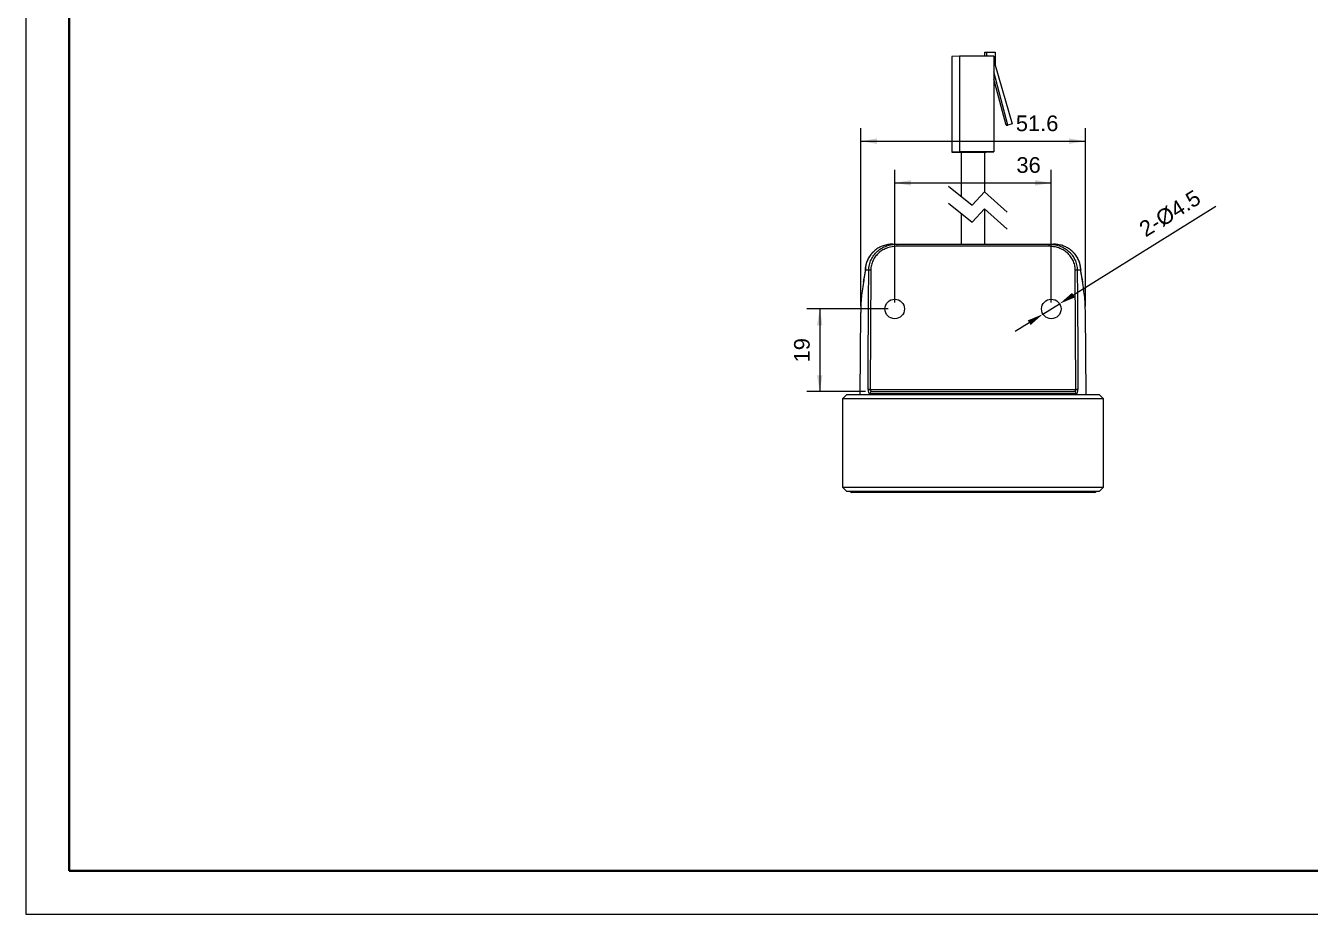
# Model space of a CAD drawing. Header units: millimetres. Extents: x -297 to 297, y -210 to 210.
# Drawn here: x -297 to -1.6, y -210 to -5.6 of the extents above; entities that cross this region are included whole.
import ezdxf

# ---------------------------------------------------------------- set-up
doc = ezdxf.new("R2010")
doc.units = ezdxf.units.MM
doc.layers.get('0').update_dxf_attribs({"lineweight": 20})
for name, color, linetype, lineweight in [('layer 1', 7, 'Continuous', 18), ('粗实线层', 7, 'Continuous', 35), ('细实线层', 7, 'Continuous', 18)]:
    doc.layers.add(name, color=color, linetype=linetype, lineweight=lineweight)
doc.styles.add('标准', font='')
doc.styles.get('标准').set_extended_font_data('arial')
doc.dimstyles.new('标准$0', dxfattribs={"dimscale": 1.5, "dimtxt": 2.4, "dimasz": 2.5, "dimexe": 2, "dimexo": 1, "dimgap": 1.5, "dimtad": 1, "dimdec": 1, "dimdsep": 46, "dimtxsty": '标准', "dimcen": 2.5, "dimdle": 5, "dimclre": 256, "dimclrt": 7, "dimadec": 0, "dimazin": 0, "dimtfac": 0.714286, "dimtdec": 1, "dimtmove": 0, "dimatfit": 3, "dimfxl": 0, "dimtolj": 1, "dimarcsym": 0})

# ---------------------------------------------------------------- blocks, each defined once
blk = doc.blocks.new('*X6')
at = {"linetype": 'Continuous', "lineweight": 20}
for points in [[(-97.17, -41.78), (-93.42, -41.15), (-93.42, -42.4)], [(-61.17, -41.78), (-64.92, -41.15), (-64.92, -42.4)]]:
    blk.add_hatch(color=0, dxfattribs=at).paths.add_polyline_path(points, flags=0)
for p, q in [((-97.17, -69.27), (-97.17, -38.78)), ((-61.17, -69.27), (-61.17, -38.78))]:
    blk.add_line(p, q, dxfattribs=at)
at = {"color": 0, "linetype": 'Continuous', "lineweight": 20}
blk.add_line((-97.17, -41.78), (-61.17, -41.78), dxfattribs=at)
at = {"color": 7, "linetype": 'Continuous', "lineweight": 20, "insert": (-66.39, -37.69), "char_height": 3.6, "width": 10.3061, "attachment_point": 5, "style": '标准'}
blk.add_mtext('36', dxfattribs=at)
blk = doc.blocks.new('*X7')
at = {"linetype": 'Continuous', "lineweight": 20}
for points in [[(-114.41, -70.77), (-113.79, -74.52), (-115.04, -74.52)], [(-114.41, -89.77), (-113.79, -86.02), (-115.04, -86.02)]]:
    blk.add_hatch(color=0, dxfattribs=at).paths.add_polyline_path(points, flags=0)
for p, q in [((-98.67, -70.77), (-117.41, -70.77)), ((-103.91, -89.77), (-117.41, -89.77))]:
    blk.add_line(p, q, dxfattribs=at)
at = {"color": 0, "linetype": 'Continuous', "lineweight": 20}
blk.add_line((-114.41, -70.77), (-114.41, -89.77), dxfattribs=at)
at = {"color": 7, "linetype": 'Continuous', "lineweight": 20, "insert": (-118.5, -80.27), "char_height": 3.6, "width": 9.6476, "attachment_point": 5, "rotation": 90, "style": '标准'}
blk.add_mtext('19', dxfattribs=at)
blk = doc.blocks.new('$CAXA_FRAME_13B17AC1$')
at = {"layer": '粗实线层'}
for p, q in [((-287, 200), (-287, -200)), ((-287, -200), (287, -200))]:
    blk.add_line(p, q, dxfattribs=at)
at = {"layer": '细实线层'}
for p, q in [((-297, 210), (-297, -210)), ((-297, -210), (297, -210))]:
    blk.add_line(p, q, dxfattribs=at)
blk = doc.blocks.new('*X10')
at = {"layer": 'layer 1', "linetype": 'Continuous'}
for points in [[(-104.99, -32.19), (-101.24, -31.56), (-101.24, -32.81)], [(-53.34, -32.19), (-57.09, -31.56), (-57.09, -32.81)]]:
    blk.add_hatch(color=0, dxfattribs=at).paths.add_polyline_path(points, flags=0)
for p, q in [((-104.99, -70.09), (-104.99, -29.19)), ((-53.34, -70.1), (-53.34, -29.19))]:
    blk.add_line(p, q, dxfattribs=at)
at = {"layer": 'layer 1', "color": 0, "linetype": 'Continuous'}
blk.add_line((-104.99, -32.19), (-53.34, -32.19), dxfattribs=at)
at = {"layer": 'layer 1', "color": 7, "insert": (-64.43, -28.1), "char_height": 3.6, "width": 18.697, "attachment_point": 5, "style": '标准'}
blk.add_mtext('51.6', dxfattribs=at)

msp = doc.modelspace()

# ---------------------------------------------------------------- hatches: boundary and pattern name
at = {"linetype": 'Continuous'}
for points in [[(-56.4, -67.06), (-55.74, -68.12), (-59.26, -69.58)], [(-66.59, -73.41), (-65.93, -74.47), (-63.08, -71.96)]]:
    msp.add_hatch(color=7, dxfattribs=at).paths.add_polyline_path(points, flags=0)

# ---------------------------------------------------------------- linework, layer by layer
at = {"color": 7, "linetype": 'Continuous', "lineweight": 20}
for p, q in [((-76.46, -11.7), (-76.03, -11.68)), ((-76.46, -12.64), (-76.46, -11.7)), ((-76.03, -11.68), (-74.05, -11.68)), ((-76.03, -12.64), (-76.03, -11.68)), ((-74.05, -11.68), (-74.05, -14.68)), ((-82.31, -12.63), (-84.03, -12.73)), ((-84.03, -12.73), (-84.03, -34.73)), ((-82.31, -12.63), (-82.31, -34.63)), ((-74.4, -12.64), (-82.31, -12.63)), ((-74.4, -12.64), (-74.4, -34.64)), ((-74.05, -14.68), (-70.2, -28.23)), ((-71.15, -28.51), (-74.4, -16.25)), ((-71.58, -28.53), (-74.4, -17.89)), ((-71.58, -28.53), (-71.15, -28.51)), ((-70.2, -28.23), (-71.15, -28.51)), ((-82.31, -34.63), (-84.03, -34.73)), ((-84.03, -34.73), (-81.92, -34.74)), ((-74.4, -34.64), (-82.31, -34.63)), ((-81.92, -34.63), (-81.92, -44.81)), ((-81.92, -34.74), (-81.92, -34.63)), ((-81.89, -34.68), (-81.92, -34.69)), ((-81.92, -34.74), (-76.42, -34.74)), ((-76.52, -34.74), (-76.12, -34.74)), ((-76.42, -43.92), (-76.42, -34.64)), ((-76.12, -34.74), (-74.4, -34.64)), ((-81.92, -36.8), (-81.92, -44.81)), ((-76.42, -43.92), (-76.42, -35.92)), ((-84.79, -42.5), (-79.35, -46.87)), ((-79.35, -46.87), (-76.53, -43.82)), ((-76.53, -43.82), (-71.31, -48.49)), ((-84.79, -46.44), (-79.35, -50.81)), ((-81.92, -48.75), (-81.92, -55.87)), ((-79.35, -50.81), (-76.53, -47.76)), ((-76.53, -47.76), (-71.31, -52.43)), ((-76.42, -55.87), (-76.42, -47.87)), ((-97.64, -55.87), (-96.64, -55.87)), ((-96.64, -56.36), (-96.64, -55.87)), ((-96.64, -55.87), (-61.69, -55.87)), ((-61.69, -56.36), (-61.69, -55.87)), ((-61.69, -55.87), (-60.69, -55.87)), ((-61.69, -56.36), (-96.64, -56.36)), ((-103.95, -61.81), (-103.95, -62)), ((-103.93, -61.82), (-103.93, -62.04)), ((-103.13, -61.82), (-103.93, -61.82)), ((-102.66, -61.82), (-102.83, -89.27)), ((-55.5, -89.27), (-55.67, -61.82)), ((-54.4, -61.82), (-55.2, -61.82)), ((-54.4, -62.04), (-54.4, -61.82)), ((-54.38, -62), (-54.38, -61.81)), ((-105.01, -71.59), (-105.17, -90.47)), ((-53.16, -90.47), (-53.32, -71.6)), ((-108.17, -90.47), (-109.17, -91.47)), ((-109.17, -91.47), (-109.17, -111.77)), ((-49.17, -91.47), (-109.17, -91.47)), ((-108.17, -90.47), (-50.17, -90.47)), ((-55.47, -90.26), (-102.87, -90.26)), ((-102.83, -89.27), (-55.5, -89.27)), ((-102.41, -89.77), (-55.92, -89.77)), ((-49.17, -91.47), (-50.17, -90.47)), ((-49.17, -111.77), (-49.17, -91.47)), ((-109.17, -111.77), (-108.17, -112.77)), ((-109.17, -111.77), (-79.85, -111.77)), ((-79.85, -111.77), (-49.17, -111.77)), ((-50.17, -112.77), (-49.17, -111.77)), ((-79.83, -112.77), (-108.17, -112.77)), ((-51.29, -112.97), (-107.04, -112.97)), ((-50.17, -112.77), (-79.83, -112.77))]:
    msp.add_line(p, q, dxfattribs=at)
at = {"color": 7, "linetype": 'Continuous', "lineweight": 15}
for p, q in [((-23.37, -47.21), (-56.07, -67.59)), ((-63.08, -71.96), (-59.26, -69.58)), ((-66.26, -73.94), (-69.44, -75.93))]:
    msp.add_line(p, q, dxfattribs=at)
at = {"color": 7, "linetype": 'Continuous', "lineweight": 20}
for points in [[(-103.95, -61.81), (-103.95, -61.82), (-103.93, -61.82)], [(-103.29, -89.27), (-103.29, -88.77), (-103.26, -84.77), (-103.17, -68.77), (-103.13, -61.82)], [(-55.2, -61.82), (-55.2, -62.82), (-55.17, -66.82), (-55.08, -82.82), (-55.04, -89.27)], [(-54.38, -61.81), (-54.38, -61.82), (-54.4, -61.82)]]:
    msp.add_lwpolyline(points, dxfattribs=at)
for centre in [(-97.17, -70.77), (-61.17, -70.77)]:
    msp.add_circle(centre, 2.25, dxfattribs=at)
for centre, radius, start, end in [((-79.29, -167.82), 133.16, 88.8082, 91.1198), ((-102.9, -89.79), 27.97, 89.5236, 90.4764), ((-55.43, -89.79), 27.97, 89.5236, 90.4764), ((-103.06, -117.32), 28.04, 89.526, 90.474), ((-102.39, -90.25), 0.479, 92.7464, 182.0632), ((-55.94, -90.25), 0.479, 357.9368, 87.2536), ((-55.27, -117.32), 28.04, 89.526, 90.474), ((-107.04, -112.47), 0.5, 216.8699, 270), ((-51.29, -112.47), 0.5, 270, 323.1301)]:
    msp.add_arc(centre, radius, start, end, dxfattribs=at)
for points, knots in [([(-103.13, -61.82), (-103.13, -61.4), (-103.08, -60.99), (-102.9, -60.2), (-102.77, -59.82), (-102.51, -59.26), (-102.41, -59.08), (-102.2, -58.73), (-102.08, -58.56), (-101.72, -58.08), (-101.44, -57.78), (-100.83, -57.24), (-100.5, -57), (-99.8, -56.59), (-99.43, -56.42), (-98.66, -56.14), (-98.27, -56.04), (-97.46, -55.9), (-97.06, -55.87), (-96.64, -55.87)], [0, 0, 0, 0, 262.556312, 262.556312, 525.112624, 525.112624, 656.39078, 656.39078, 787.668936, 787.668936, 1050.225248, 1050.225248, 1312.78156, 1312.78156, 1575.337872, 1575.337872, 1837.894184, 1837.894184, 2100.450496, 2100.450496, 2100.450496, 2100.450496]), ([(-97.64, -55.87), (-98.01, -55.89), (-98.75, -55.92), (-99.82, -56.2), (-100.84, -56.67), (-101.61, -57.16), (-101.98, -57.54), (-102.09, -57.65)], [0, 0, 0, 0, 266.974091, 541.588081, 809.562265, 1086.025224, 1199.381731, 1199.381731, 1199.381731, 1199.381731]), ([(-61.69, -55.87), (-61.28, -55.87), (-60.87, -55.9), (-60.07, -56.04), (-59.67, -56.14), (-58.91, -56.42), (-58.54, -56.59), (-58.01, -56.9), (-57.84, -57.01), (-57.51, -57.25), (-57.35, -57.37), (-57.05, -57.64), (-56.9, -57.78), (-56.62, -58.08), (-56.49, -58.24), (-56.12, -58.73), (-55.91, -59.08), (-55.57, -59.81), (-55.43, -60.2), (-55.25, -61), (-55.2, -61.41), (-55.2, -61.82)], [0, 0, 0, 0, 191.006199, 191.006199, 382.012398, 382.012398, 573.018597, 573.018597, 668.521696, 668.521696, 764.024795, 764.024795, 859.527895, 859.527895, 955.030994, 955.030994, 1146.037193, 1146.037193, 1337.043392, 1337.043392, 1528.049591, 1528.049591, 1528.049591, 1528.049591]), ([(-56.16, -57.73), (-56.23, -57.64), (-56.54, -57.31), (-57.19, -56.85), (-58.09, -56.37), (-59.1, -56.03), (-59.98, -55.89), (-60.52, -55.87), (-60.69, -55.87)], [0, 0, 0, 0, 62.615156, 247.133696, 433.234467, 624.277875, 827.91669, 922.051459, 922.051459, 922.051459, 922.051459]), ([(-102.11, -57.63), (-102.11, -57.63), (-102.32, -57.8), (-102.65, -58.21), (-103.11, -58.83), (-103.46, -59.51), (-103.73, -60.23), (-103.89, -60.97), (-103.96, -61.51), (-103.94, -61.79), (-103.94, -61.81)], [0, 0, 0, 0, 8.075167, 316.943251, 626.162814, 930.668223, 1232.911678, 1536.932995, 1838.776148, 1872.139777, 1872.139777, 1872.139777, 1872.139777]), ([(-102.09, -57.65), (-102.23, -57.78), (-102.64, -58.16), (-103.14, -58.91), (-103.59, -59.85), (-103.87, -60.83), (-103.91, -61.49), (-103.93, -61.82)], [0, 0, 0, 0, 155.443522, 442.123874, 706.969703, 979.967776, 1235.303358, 1235.303358, 1235.303358, 1235.303358]), ([(-96.64, -56.36), (-97.4, -56.36), (-98.14, -56.48), (-99.22, -56.86), (-99.56, -57.02), (-100.2, -57.39), (-100.51, -57.6), (-101.09, -58.1), (-101.34, -58.37), (-101.69, -58.82), (-101.79, -58.97), (-101.99, -59.29), (-102.08, -59.46), (-102.32, -59.97), (-102.45, -60.32), (-102.62, -61.06), (-102.66, -61.44), (-102.66, -61.82)], [0, 0, 0, 0, 464.042422, 464.042422, 696.063633, 696.063633, 928.084844, 928.084844, 1160.106054, 1160.106054, 1276.11666, 1276.11666, 1392.127265, 1392.127265, 1624.148476, 1624.148476, 1856.169687, 1856.169687, 1856.169687, 1856.169687]), ([(-55.67, -61.82), (-55.67, -61.44), (-55.71, -61.06), (-55.88, -60.33), (-56.01, -59.97), (-56.33, -59.3), (-56.52, -58.98), (-56.98, -58.38), (-57.24, -58.1), (-57.67, -57.73), (-57.82, -57.62), (-58.12, -57.4), (-58.28, -57.3), (-58.77, -57.02), (-59.11, -56.86), (-59.82, -56.61), (-60.19, -56.52), (-60.93, -56.39), (-61.31, -56.36), (-61.69, -56.36)], [0, 0, 0, 0, 173.113271, 173.113271, 346.226542, 346.226542, 519.339814, 519.339814, 692.453085, 692.453085, 779.00972, 779.00972, 865.566356, 865.566356, 1038.679627, 1038.679627, 1211.792898, 1211.792898, 1384.90617, 1384.90617, 1384.90617, 1384.90617]), ([(-54.4, -61.82), (-54.42, -61.49), (-54.46, -60.84), (-54.73, -59.89), (-55.14, -58.99), (-55.62, -58.26), (-56.01, -57.88), (-56.16, -57.73)], [0, 0, 0, 0, 166.883951, 338.631831, 505.291007, 676.613873, 786.727937, 786.727937, 786.727937, 786.727937]), ([(-54.39, -61.81), (-54.4, -61.57), (-54.42, -61.08), (-54.57, -60.35), (-54.82, -59.64), (-55.15, -58.96), (-55.58, -58.33), (-55.92, -57.91), (-56.12, -57.73), (-56.14, -57.71)], [0, 0, 0, 0, 168.95301, 344.354283, 521.500573, 697.539718, 875.366292, 1054.011688, 1069.764477, 1069.764477, 1069.764477, 1069.764477]), ([(-103.94, -61.99), (-103.98, -62.15), (-104.16, -63.03), (-104.29, -63.91), (-104.4, -64.63)], [0, 0, 0, 0, 98.898068, 568.864609, 568.864609, 568.864609, 568.864609]), ([(-103.93, -62.04), (-103.93, -62.04), (-103.94, -62.04), (-103.95, -62.02), (-103.94, -62), (-103.94, -61.99)], [0, 0, 0, 0, 26.92258, 383.634291, 797.329458, 797.329458, 797.329458, 797.329458]), ([(-54.39, -61.99), (-54.39, -62), (-54.38, -62.02), (-54.39, -62.04), (-54.4, -62.04), (-54.4, -62.04)], [0, 0, 0, 0, 258.823512, 486.041466, 503.190591, 503.190591, 503.190591, 503.190591]), ([(-53.91, -64.81), (-53.96, -64.46), (-54.09, -63.53), (-54.27, -62.58), (-54.39, -61.99)], [0, 0, 0, 0, 140.440376, 372.03755, 372.03755, 372.03755, 372.03755]), ([(-104.37, -64.69), (-104.47, -65.34), (-104.78, -67.24), (-104.98, -69.54), (-104.99, -71.15), (-104.99, -71.59)], [0, 0, 0, 0, 228.764878, 663.193846, 828.776784, 828.776784, 828.776784, 828.776784]), ([(-103.93, -62.04), (-103.93, -62.05), (-103.99, -62.34), (-104.16, -63.24), (-104.29, -64.1), (-104.37, -64.69)], [0, 0, 0, 0, 3.416749, 265.740864, 801.938918, 801.938918, 801.938918, 801.938918]), ([(-53.94, -64.87), (-54.03, -64.23), (-54.16, -63.29), (-54.34, -62.34), (-54.4, -62.04)], [0, 0, 0, 0, 256.951045, 372.159332, 372.159332, 372.159332, 372.159332]), ([(-53.34, -71.6), (-53.34, -71.22), (-53.35, -69.64), (-53.53, -67.41), (-53.84, -65.5), (-53.94, -64.87)], [0, 0, 0, 0, 94.818867, 396.529966, 544.800107, 544.800107, 544.800107, 544.800107]), ([(-103.29, -89.27), (-103.29, -89.41), (-103.28, -89.55), (-103.24, -89.8), (-103.21, -89.9), (-103.13, -90.08), (-103.08, -90.15), (-102.98, -90.24), (-102.92, -90.26), (-102.87, -90.26)], [0, 0, 0, 0, 269.864537, 269.864537, 539.729075, 539.729075, 809.593612, 809.593612, 1079.458149, 1079.458149, 1079.458149, 1079.458149]), ([(-102.41, -89.77), (-102.51, -89.77), (-102.61, -89.73), (-102.73, -89.61), (-102.77, -89.55), (-102.81, -89.42), (-102.83, -89.35), (-102.83, -89.27)], [0, 0, 0, 0, 422.707138, 422.707138, 634.060707, 634.060707, 845.414276, 845.414276, 845.414276, 845.414276]), ([(-55.5, -89.27), (-55.5, -89.35), (-55.52, -89.42), (-55.57, -89.55), (-55.6, -89.61), (-55.72, -89.73), (-55.82, -89.77), (-55.92, -89.77)], [0, 0, 0, 0, 164.811618, 164.811618, 329.623237, 329.623237, 659.246474, 659.246474, 659.246474, 659.246474]), ([(-55.47, -90.26), (-55.41, -90.26), (-55.35, -90.24), (-55.25, -90.15), (-55.2, -90.08), (-55.13, -89.9), (-55.09, -89.79), (-55.05, -89.55), (-55.04, -89.41), (-55.04, -89.27)], [0, 0, 0, 0, 217.380738, 217.380738, 434.761477, 434.761477, 652.142215, 652.142215, 869.522953, 869.522953, 869.522953, 869.522953])]:
    msp.add_open_spline(points, degree=3, knots=knots, dxfattribs=at)

# ---------------------------------------------------------------- block references
at = {"layer": '粗实线层'}
msp.add_blockref('$CAXA_FRAME_13B17AC1$', (0, 0), dxfattribs=at)

# ---------------------------------------------------------------- texts
at = {"color": 7, "linetype": 'Continuous', "insert": (-33.87, -48.82), "char_height": 3.6, "width": 30.0512, "attachment_point": 5, "rotation": 31.9345, "style": '标准'}
msp.add_mtext('2-%%C4.5', dxfattribs=at)

# ---------------------------------------------------------------- dimensions: what is measured, and where the dimension line sits
at = {"color": 7, "linetype": 'Continuous', "lineweight": 20}
dim = msp.add_linear_dim(base=(-61.17, -41.78), p1=(-97.17, -70.77), p2=(-61.17, -70.77), dimstyle='标准$0', override={"dimsah": 1, "dimtzin": 0}, dxfattribs=at)
dim.commit()
dim.dimension.update_dxf_attribs({"geometry": '*X6', "text_midpoint": (-66.39, -37.69), "dimtype": 160})
dim = msp.add_linear_dim(base=(-114.41, -89.77), p1=(-97.17, -70.77), p2=(-102.41, -89.77), angle=270, dimstyle='标准$0', override={"dimsah": 1, "dimtzin": 0}, dxfattribs=at)
dim.commit()
dim.dimension.update_dxf_attribs({"geometry": '*X7', "text_midpoint": (-118.5, -80.27)})
at = {"layer": 'layer 1'}
dim = msp.add_linear_dim(base=(-53.343, -32.1889), p1=(-104.9881, -71.595), p2=(-53.343, -71.5957), dimstyle='标准$0', override={"dimsah": 1, "dimtfill": 1, "dimtzin": 8, "dimarcsym": 1}, dxfattribs=at)
dim.commit()
dim.dimension.update_dxf_attribs({"geometry": '*X10', "text_midpoint": (-64.4303, -28.1019), "dimtype": 160})

doc.saveas('drawing.dxf')
